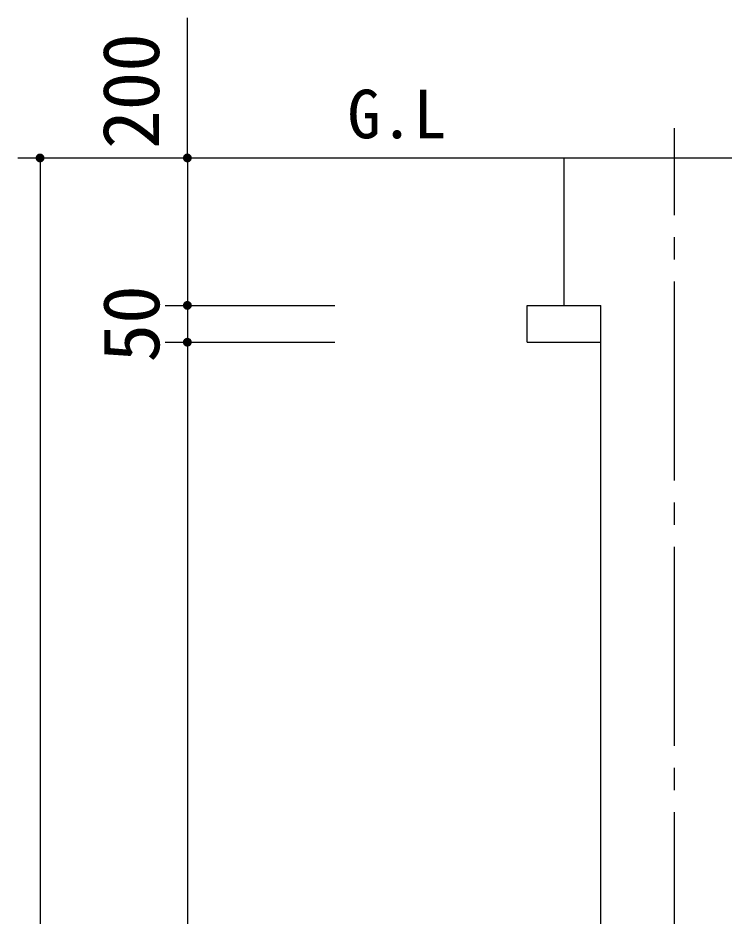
# Model space of a CAD drawing. Units: millimetres, scale not verified. Extents: x -8910 to 8910, y -6308 to 6308.
# Drawn here: x -659 to 300, y -2679 to -1460 of the extents above; entities that cross this region are included whole.
import ezdxf
from ezdxf.enums import TextEntityAlignment as Align

# ---------------------------------------------------------------- set-up
doc = ezdxf.new("R2010")
doc.units = ezdxf.units.MM
doc.header["$LTSCALE"] = 30
doc.linetypes.add('CHAIN2', pattern=[12, 9, -1, 1, -1])
for name, color, linetype, lineweight in [('0-0_機器', 2, 'Continuous', 25), ('0-1_製作', 5, 'Continuous', 25), ('0-2_空気管', 3, 'Continuous', 25), ('0-E_08', 2, 'Continuous', 25)]:
    doc.layers.add(name, color=color, linetype=linetype, lineweight=lineweight)
doc.styles.add('ＭＳ ゴシック', font='')
doc.styles.get('ＭＳ ゴシック').set_extended_font_data('MS Gothic')

msp = doc.modelspace()

# ---------------------------------------------------------------- linework, layer by layer
at = {"layer": '0-0_機器'}
for p, q in [((-628.83, -1650.29), (-628.83, -4190.27)), ((-428.83, -1650.26), (82.66, -1650.26)), ((-428.83, -1650.29), (-428.83, -1850.29)), ((82.66, -1850.29), (82.66, -1650.29)), ((82.66, -1650.29), (3013.29, -1650.29)), ((-428.83, -1850.29), (-428.83, -1900.29)), ((-428.83, -1900.29), (-428.83, -3840.27)), ((32.66, -1900.29), (132.66, -1900.29))]:
    msp.add_line(p, q, dxfattribs=at)
msp.add_lwpolyline([(32.66, -1900.29), (32.66, -1850.29), (132.66, -1850.29)], dxfattribs=at)
at = {"layer": '0-1_製作', "color": 2}
for p, q in [((-428.83, -1650.29), (-428.83, -1460.32)), ((-658.83, -1650.29), (-228.83, -1650.29)), ((-458.83, -1650.29), (-228.83, -1650.29)), ((-458.83, -1850.29), (-228.83, -1850.29)), ((-458.83, -1900.29), (-228.83, -1900.29))]:
    msp.add_line(p, q, dxfattribs=at)
at = {"layer": '0-1_製作'}
for points in [[(-634.26, -1647.73), (-628.83, -1644.29), (-628.83, -1650.29)], [(-633.9, -1647.07), (-628.83, -1644.29), (-634.26, -1647.73)], [(-633.45, -1646.46), (-628.83, -1644.29), (-633.9, -1647.07)], [(-632.94, -1645.91), (-628.83, -1644.29), (-633.45, -1646.46)], [(-632.36, -1645.43), (-628.83, -1644.29), (-632.94, -1645.91)], [(-631.72, -1645.03), (-628.83, -1644.29), (-632.36, -1645.43)], [(-631.04, -1644.71), (-628.83, -1644.29), (-631.72, -1645.03)], [(-630.32, -1644.48), (-628.83, -1644.29), (-631.04, -1644.71)], [(-629.58, -1644.34), (-628.83, -1644.29), (-630.32, -1644.48)], [(-628.83, -1644.29), (-622.83, -1650.29), (-628.83, -1650.29)], [(-628.83, -1644.29), (-622.88, -1649.54), (-622.83, -1650.29)], [(-628.83, -1644.29), (-623.02, -1648.8), (-622.88, -1649.54)], [(-628.83, -1644.29), (-623.25, -1648.08), (-623.02, -1648.8)], [(-628.83, -1644.29), (-623.57, -1647.4), (-623.25, -1648.08)], [(-628.83, -1644.29), (-623.98, -1646.76), (-623.57, -1647.4)], [(-628.83, -1644.29), (-624.46, -1646.18), (-623.98, -1646.76)], [(-628.83, -1644.29), (-625.01, -1645.67), (-624.46, -1646.18)], [(-628.45, -1644.3), (-625.01, -1645.67), (-628.83, -1644.29)], [(-628.45, -1644.3), (-625.62, -1645.22), (-625.01, -1645.67)], [(-627.71, -1644.39), (-625.62, -1645.22), (-628.45, -1644.3)], [(-627.71, -1644.39), (-626.28, -1644.86), (-625.62, -1645.22)], [(-626.98, -1644.58), (-626.28, -1644.86), (-627.71, -1644.39)], [(-434.54, -1648.43), (-428.83, -1644.29), (-428.83, -1650.29)], [(-434.26, -1647.73), (-428.83, -1644.29), (-434.54, -1648.43)], [(-433.9, -1647.07), (-428.83, -1644.29), (-434.26, -1647.73)], [(-433.45, -1646.46), (-428.83, -1644.29), (-433.9, -1647.07)], [(-432.94, -1645.91), (-428.83, -1644.29), (-433.45, -1646.46)], [(-432.36, -1645.43), (-428.83, -1644.29), (-432.94, -1645.91)], [(-431.72, -1645.03), (-428.83, -1644.29), (-432.36, -1645.43)], [(-431.04, -1644.71), (-428.83, -1644.29), (-431.72, -1645.03)], [(-430.32, -1644.48), (-428.83, -1644.29), (-431.04, -1644.71)], [(-429.58, -1644.34), (-428.83, -1644.29), (-430.32, -1644.48)], [(-428.83, -1644.29), (-422.83, -1650.29), (-428.83, -1650.29)], [(-428.83, -1644.29), (-422.88, -1649.54), (-422.83, -1650.29)], [(-428.83, -1644.29), (-423.02, -1648.8), (-422.88, -1649.54)], [(-428.83, -1644.29), (-423.25, -1648.08), (-423.02, -1648.8)], [(-428.83, -1644.29), (-423.57, -1647.4), (-423.25, -1648.08)], [(-428.83, -1644.29), (-423.98, -1646.76), (-423.57, -1647.4)], [(-428.83, -1644.29), (-424.46, -1646.18), (-423.98, -1646.76)], [(-428.83, -1644.29), (-425.01, -1645.67), (-424.46, -1646.18)], [(-428.83, -1644.29), (-425.62, -1645.22), (-425.01, -1645.67)], [(-428.83, -1644.29), (-426.28, -1644.86), (-425.62, -1645.22)], [(-428.45, -1644.3), (-426.28, -1644.86), (-428.83, -1644.29)], [(-427.71, -1644.39), (-426.28, -1644.86), (-428.45, -1644.3)], [(-427.71, -1644.39), (-426.98, -1644.58), (-426.28, -1644.86)], [(-634.82, -1649.91), (-628.83, -1650.29), (-634.83, -1650.29)], [(-634.83, -1650.29), (-628.83, -1650.29), (-634.78, -1651.04)], [(-634.72, -1649.16), (-628.83, -1650.29), (-634.82, -1649.91)], [(-634.78, -1651.04), (-628.83, -1650.29), (-634.64, -1651.78)], [(-634.54, -1648.43), (-628.83, -1650.29), (-634.72, -1649.16)], [(-634.64, -1651.78), (-628.83, -1650.29), (-634.41, -1652.5)], [(-634.26, -1647.73), (-628.83, -1650.29), (-634.54, -1648.43)], [(-634.41, -1652.5), (-628.83, -1650.29), (-634.09, -1653.18)], [(-634.09, -1653.18), (-628.83, -1650.29), (-633.69, -1653.82)], [(-633.69, -1653.82), (-628.83, -1650.29), (-633.2, -1654.4)], [(-633.2, -1654.4), (-628.83, -1650.29), (-628.83, -1656.29)], [(-633.2, -1654.4), (-628.83, -1656.29), (-632.66, -1654.91)], [(-632.66, -1654.91), (-629.21, -1656.28), (-632.05, -1655.35)], [(-632.66, -1654.91), (-628.83, -1656.29), (-629.21, -1656.28)], [(-632.05, -1655.35), (-629.96, -1656.18), (-631.39, -1655.72)], [(-632.05, -1655.35), (-629.21, -1656.28), (-629.96, -1656.18)], [(-631.39, -1655.72), (-629.96, -1656.18), (-630.69, -1656)], [(-628.83, -1650.29), (-628.08, -1656.24), (-628.83, -1656.29)], [(-628.83, -1650.29), (-627.34, -1656.1), (-628.08, -1656.24)], [(-628.83, -1650.29), (-626.62, -1655.87), (-627.34, -1656.1)], [(-628.83, -1650.29), (-625.94, -1655.55), (-626.62, -1655.87)], [(-628.83, -1650.29), (-625.3, -1655.14), (-625.94, -1655.55)], [(-628.83, -1650.29), (-624.72, -1654.66), (-625.3, -1655.14)], [(-628.83, -1650.29), (-624.21, -1654.11), (-624.72, -1654.66)], [(-628.83, -1650.29), (-623.77, -1653.5), (-624.21, -1654.11)], [(-628.83, -1650.29), (-623.4, -1652.84), (-623.77, -1653.5)], [(-628.83, -1650.29), (-623.12, -1652.14), (-623.4, -1652.84)], [(-622.83, -1650.29), (-623.12, -1652.14), (-628.83, -1650.29)], [(-622.83, -1650.29), (-622.94, -1651.41), (-623.12, -1652.14)], [(-622.83, -1650.29), (-622.84, -1650.67), (-622.94, -1651.41)], [(-434.82, -1649.91), (-428.83, -1650.29), (-434.83, -1650.29)], [(-434.83, -1650.29), (-428.83, -1650.29), (-434.78, -1651.04)], [(-434.72, -1649.16), (-428.83, -1650.29), (-434.82, -1649.91)], [(-434.78, -1651.04), (-428.83, -1650.29), (-434.64, -1651.78)], [(-434.54, -1648.43), (-428.83, -1650.29), (-434.72, -1649.16)], [(-434.64, -1651.78), (-428.83, -1650.29), (-434.41, -1652.5)], [(-434.41, -1652.5), (-428.83, -1650.29), (-434.09, -1653.18)], [(-434.09, -1653.18), (-428.83, -1650.29), (-433.69, -1653.82)], [(-433.69, -1653.82), (-428.83, -1650.29), (-433.2, -1654.4)], [(-433.2, -1654.4), (-428.83, -1650.29), (-432.66, -1654.91)], [(-432.66, -1654.91), (-428.83, -1650.29), (-432.05, -1655.35)], [(-432.05, -1655.35), (-428.83, -1650.29), (-428.83, -1656.29)], [(-432.05, -1655.35), (-429.21, -1656.28), (-431.39, -1655.72)], [(-432.05, -1655.35), (-428.83, -1656.29), (-429.21, -1656.28)], [(-431.39, -1655.72), (-429.96, -1656.18), (-430.69, -1656)], [(-431.39, -1655.72), (-429.21, -1656.28), (-429.96, -1656.18)], [(-428.83, -1650.29), (-428.08, -1656.24), (-428.83, -1656.29)], [(-428.83, -1650.29), (-427.34, -1656.1), (-428.08, -1656.24)], [(-428.83, -1650.29), (-426.62, -1655.87), (-427.34, -1656.1)], [(-428.83, -1650.29), (-425.94, -1655.55), (-426.62, -1655.87)], [(-428.83, -1650.29), (-425.3, -1655.14), (-425.94, -1655.55)], [(-428.83, -1650.29), (-424.72, -1654.66), (-425.3, -1655.14)], [(-428.83, -1650.29), (-424.21, -1654.11), (-424.72, -1654.66)], [(-428.83, -1650.29), (-423.77, -1653.5), (-424.21, -1654.11)], [(-428.83, -1650.29), (-423.4, -1652.84), (-423.77, -1653.5)], [(-428.83, -1650.29), (-423.12, -1652.14), (-423.4, -1652.84)], [(-428.83, -1650.29), (-422.94, -1651.41), (-423.12, -1652.14)], [(-422.83, -1650.29), (-422.94, -1651.41), (-428.83, -1650.29)], [(-422.83, -1650.29), (-422.84, -1650.67), (-422.94, -1651.41)], [(-434.82, -1849.91), (-428.83, -1850.29), (-434.83, -1850.29)], [(-434.83, -1850.29), (-428.83, -1850.29), (-434.78, -1851.04)], [(-434.72, -1849.16), (-428.83, -1850.29), (-434.82, -1849.91)], [(-434.78, -1851.04), (-428.83, -1850.29), (-434.64, -1851.78)], [(-434.54, -1848.43), (-428.83, -1850.29), (-434.72, -1849.16)], [(-434.64, -1851.78), (-428.83, -1850.29), (-434.41, -1852.5)], [(-434.54, -1848.43), (-428.83, -1844.29), (-428.83, -1850.29)], [(-434.26, -1847.73), (-428.83, -1844.29), (-434.54, -1848.43)], [(-434.41, -1852.5), (-428.83, -1850.29), (-434.09, -1853.18)], [(-433.9, -1847.07), (-428.83, -1844.29), (-434.26, -1847.73)], [(-434.09, -1853.18), (-428.83, -1850.29), (-433.69, -1853.82)], [(-433.45, -1846.46), (-428.83, -1844.29), (-433.9, -1847.07)], [(-433.69, -1853.82), (-428.83, -1850.29), (-433.2, -1854.4)], [(-432.94, -1845.91), (-428.83, -1844.29), (-433.45, -1846.46)], [(-433.2, -1854.4), (-428.83, -1850.29), (-432.66, -1854.91)], [(-432.36, -1845.43), (-428.83, -1844.29), (-432.94, -1845.91)], [(-432.66, -1854.91), (-428.83, -1850.29), (-432.05, -1855.35)], [(-431.72, -1845.03), (-428.83, -1844.29), (-432.36, -1845.43)], [(-432.05, -1855.35), (-428.83, -1850.29), (-428.83, -1856.29)], [(-431.04, -1844.71), (-428.83, -1844.29), (-431.72, -1845.03)], [(-430.32, -1844.48), (-428.83, -1844.29), (-431.04, -1844.71)], [(-429.58, -1844.34), (-428.83, -1844.29), (-430.32, -1844.48)], [(-428.83, -1844.29), (-422.83, -1850.29), (-428.83, -1850.29)], [(-428.83, -1844.29), (-422.88, -1849.54), (-422.83, -1850.29)], [(-428.83, -1844.29), (-423.02, -1848.8), (-422.88, -1849.54)], [(-428.83, -1844.29), (-423.25, -1848.08), (-423.02, -1848.8)], [(-428.83, -1844.29), (-423.57, -1847.4), (-423.25, -1848.08)], [(-428.83, -1844.29), (-423.98, -1846.76), (-423.57, -1847.4)], [(-428.83, -1844.29), (-424.46, -1846.18), (-423.98, -1846.76)], [(-428.83, -1844.29), (-425.01, -1845.67), (-424.46, -1846.18)], [(-428.83, -1844.29), (-425.62, -1845.22), (-425.01, -1845.67)], [(-428.83, -1844.29), (-426.28, -1844.86), (-425.62, -1845.22)], [(-428.45, -1844.3), (-426.28, -1844.86), (-428.83, -1844.29)], [(-428.83, -1850.29), (-428.08, -1856.24), (-428.83, -1856.29)], [(-428.83, -1850.29), (-427.34, -1856.1), (-428.08, -1856.24)], [(-428.83, -1850.29), (-426.62, -1855.87), (-427.34, -1856.1)], [(-428.83, -1850.29), (-425.94, -1855.55), (-426.62, -1855.87)], [(-428.83, -1850.29), (-425.3, -1855.14), (-425.94, -1855.55)], [(-428.83, -1850.29), (-424.72, -1854.66), (-425.3, -1855.14)], [(-428.83, -1850.29), (-424.21, -1854.11), (-424.72, -1854.66)], [(-428.83, -1850.29), (-423.77, -1853.5), (-424.21, -1854.11)], [(-428.83, -1850.29), (-423.4, -1852.84), (-423.77, -1853.5)], [(-428.83, -1850.29), (-423.12, -1852.14), (-423.4, -1852.84)], [(-428.83, -1850.29), (-422.94, -1851.41), (-423.12, -1852.14)], [(-422.83, -1850.29), (-422.94, -1851.41), (-428.83, -1850.29)], [(-428.45, -1844.3), (-426.98, -1844.58), (-426.28, -1844.86)], [(-427.71, -1844.39), (-426.98, -1844.58), (-428.45, -1844.3)], [(-422.83, -1850.29), (-422.84, -1850.67), (-422.94, -1851.41)], [(-432.05, -1855.35), (-428.83, -1856.29), (-431.39, -1855.72)], [(-431.39, -1855.72), (-429.21, -1856.28), (-430.69, -1856)], [(-431.39, -1855.72), (-428.83, -1856.29), (-429.21, -1856.28)], [(-430.69, -1856), (-429.21, -1856.28), (-429.96, -1856.18)], [(-434.82, -1899.91), (-428.83, -1900.29), (-434.83, -1900.29)], [(-434.83, -1900.29), (-428.83, -1900.29), (-434.78, -1901.04)], [(-434.72, -1899.16), (-428.83, -1900.29), (-434.82, -1899.91)], [(-434.78, -1901.04), (-428.83, -1900.29), (-434.64, -1901.78)], [(-434.54, -1898.43), (-428.83, -1900.29), (-434.72, -1899.16)], [(-434.64, -1901.78), (-428.83, -1900.29), (-434.41, -1902.5)], [(-434.54, -1898.43), (-428.83, -1894.29), (-428.83, -1900.29)], [(-434.26, -1897.73), (-428.83, -1894.29), (-434.54, -1898.43)], [(-434.41, -1902.5), (-428.83, -1900.29), (-434.09, -1903.18)], [(-433.9, -1897.07), (-428.83, -1894.29), (-434.26, -1897.73)], [(-434.09, -1903.18), (-428.83, -1900.29), (-433.69, -1903.82)], [(-433.45, -1896.46), (-428.83, -1894.29), (-433.9, -1897.07)], [(-433.69, -1903.82), (-428.83, -1900.29), (-433.2, -1904.4)], [(-432.94, -1895.91), (-428.83, -1894.29), (-433.45, -1896.46)], [(-433.2, -1904.4), (-428.83, -1900.29), (-432.66, -1904.91)], [(-432.36, -1895.43), (-428.83, -1894.29), (-432.94, -1895.91)], [(-432.66, -1904.91), (-428.83, -1900.29), (-432.05, -1905.35)], [(-431.72, -1895.03), (-428.83, -1894.29), (-432.36, -1895.43)], [(-432.05, -1905.35), (-428.83, -1900.29), (-428.83, -1906.29)], [(-431.04, -1894.71), (-428.83, -1894.29), (-431.72, -1895.03)], [(-430.32, -1894.48), (-428.83, -1894.29), (-431.04, -1894.71)], [(-429.58, -1894.34), (-428.83, -1894.29), (-430.32, -1894.48)], [(-428.83, -1894.29), (-422.83, -1900.29), (-428.83, -1900.29)], [(-428.83, -1894.29), (-422.88, -1899.54), (-422.83, -1900.29)], [(-428.83, -1894.29), (-423.02, -1898.8), (-422.88, -1899.54)], [(-428.83, -1894.29), (-423.25, -1898.08), (-423.02, -1898.8)], [(-428.83, -1894.29), (-423.57, -1897.4), (-423.25, -1898.08)], [(-428.83, -1894.29), (-423.98, -1896.76), (-423.57, -1897.4)], [(-428.83, -1894.29), (-424.46, -1896.18), (-423.98, -1896.76)], [(-428.83, -1894.29), (-425.01, -1895.67), (-424.46, -1896.18)], [(-428.83, -1894.29), (-425.62, -1895.22), (-425.01, -1895.67)], [(-428.83, -1894.29), (-426.28, -1894.86), (-425.62, -1895.22)], [(-428.45, -1894.3), (-426.28, -1894.86), (-428.83, -1894.29)], [(-428.83, -1900.29), (-428.08, -1906.24), (-428.83, -1906.29)], [(-428.83, -1900.29), (-427.34, -1906.1), (-428.08, -1906.24)], [(-428.83, -1900.29), (-426.62, -1905.87), (-427.34, -1906.1)], [(-428.83, -1900.29), (-425.94, -1905.55), (-426.62, -1905.87)], [(-428.83, -1900.29), (-425.3, -1905.14), (-425.94, -1905.55)], [(-428.83, -1900.29), (-424.72, -1904.66), (-425.3, -1905.14)], [(-428.83, -1900.29), (-424.21, -1904.11), (-424.72, -1904.66)], [(-428.83, -1900.29), (-423.77, -1903.5), (-424.21, -1904.11)], [(-428.83, -1900.29), (-423.4, -1902.84), (-423.77, -1903.5)], [(-428.83, -1900.29), (-423.12, -1902.14), (-423.4, -1902.84)], [(-428.83, -1900.29), (-422.94, -1901.41), (-423.12, -1902.14)], [(-422.83, -1900.29), (-422.94, -1901.41), (-428.83, -1900.29)], [(-428.45, -1894.3), (-426.98, -1894.58), (-426.28, -1894.86)], [(-427.71, -1894.39), (-426.98, -1894.58), (-428.45, -1894.3)], [(-422.83, -1900.29), (-422.84, -1900.67), (-422.94, -1901.41)], [(-432.05, -1905.35), (-428.83, -1906.29), (-431.39, -1905.72)], [(-431.39, -1905.72), (-429.21, -1906.28), (-430.69, -1906)], [(-431.39, -1905.72), (-428.83, -1906.29), (-429.21, -1906.28)], [(-430.69, -1906), (-429.21, -1906.28), (-429.96, -1906.18)]]:
    msp.add_solid(points, dxfattribs=at)
at = {"layer": '0-E_08', "linetype": 'CHAIN2'}
msp.add_line((232.66, -4247.92), (232.66, -1609.81), dxfattribs=at)
at = {"layer": '0-E_08'}
msp.add_line((132.66, -3840.27), (132.66, -1850.29), dxfattribs=at)

# ---------------------------------------------------------------- texts
at = {"layer": '0-1_製作', "color": 4, "style": 'ＭＳ ゴシック'}
for s, p in [('200', (-444.11, -1638.03)), ('50', (-443.83, -1927.79))]:
    msp.add_text(s, height=76.98, rotation=90, dxfattribs=at).set_placement(p, align=Align.BOTTOM_LEFT)
at = {"layer": '0-2_空気管', "color": 4, "style": 'ＭＳ ゴシック'}
msp.add_text('G.L', height=65.98, dxfattribs=at).set_placement((-211.54, -1643.39), align=Align.BOTTOM_LEFT)

doc.saveas('drawing.dxf')
